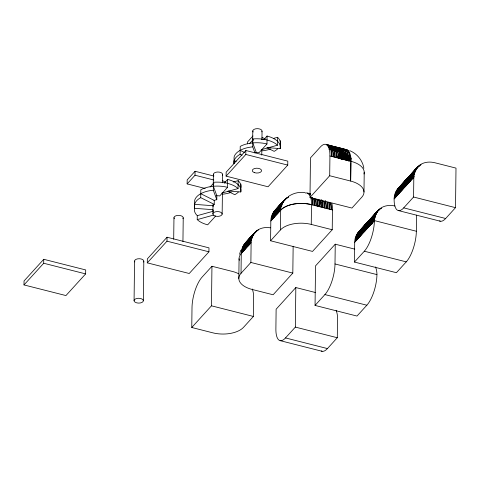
<?xml version="1.0" encoding="UTF-8"?>
<svg xmlns="http://www.w3.org/2000/svg" width="480" height="480" viewBox="0 0 480 480"><rect width="100%" height="100%" fill="white"/><g stroke="black" fill="none" stroke-linecap="round" stroke-linejoin="round"><path stroke-width="0.72" d="M24 284.928L24.048 280.974L43.752 259.296L85.692 269.94L85.644 273.894L65.94 295.572L24 284.928L43.704 263.25L43.752 259.296M134.07 300.624L134.556 261.072M143.34 300.762A4.632 2.412 0.7 0 0 136.428 298.566A4.632 2.412 0.7 0 0 136.344 302.748A4.632 2.412 0.7 0 0 143.34 300.762L143.82 261.21M147.288 262.854L147.336 258.9L167.046 237.222L208.986 247.86L208.938 251.814L189.234 273.498L147.288 262.854L166.992 241.176L167.046 237.222M173.7 239.22L173.964 217.716M182.94 241.584L183.228 217.854M205.212 188.49L187.134 183.9L187.182 179.946L195.066 171.276L213.864 176.046M252.27 289.026A23.172 17.952 42.3 0 1 253.65 296.682L253.41 316.452L243.558 327.294A23.172 12.072 0.7 0 1 212.736 332.814L191.766 327.492L192.006 307.716A23.172 8.298 -75.8 0 1 202.098 277.104L211.95 266.262L232.92 271.584A23.172 17.952 42.3 0 1 238.68 273.81M215.55 216.144L207.672 224.82A23.172 12.072 0.7 0 1 197.226 219.618L197.274 215.664A23.172 12.072 0.7 0 1 194.58 208.314L194.676 200.4A23.172 12.072 0.7 0 1 213.312 190.218L213.408 182.304A23.172 12.072 0.7 0 1 238.062 188.562L238.158 180.648L233.214 182.022M187.134 183.9L195.018 175.23L195.066 171.276M194.688 207.6A23.172 12.072 0.7 0 1 200.718 197.658L200.814 189.75A23.172 12.072 0.7 0 1 227.568 187.32L227.664 179.406A23.172 12.072 0.7 0 1 240.798 191.958L240.9 184.05M191.766 327.492L211.47 305.814L211.95 266.262M212.892 213.822L213.036 204.408M213.228 186.216L213.378 174.276M213.108 206.586A4.632 2.412 0.7 0 1 214.236 204.384L214.284 200.43L200.766 193.704M213.972 200.622A4.632 2.412 0.7 0 1 216.798 199.734L216.846 195.78L213.36 186.264M222.15 214.134L222.414 192.492M222.534 182.79L222.636 174.582M226.11 176.142L226.158 172.188L245.862 150.504L287.802 161.148L287.754 165.102L268.05 186.78L226.11 176.142L245.814 154.464L245.862 150.504M234.006 163.638L234.084 157.044A23.172 12.072 0.7 0 1 252.72 146.862L252.816 138.948A23.172 12.072 0.7 0 1 277.47 145.206L277.566 137.292L273.33 138.468M233.892 163.164A23.172 12.072 0.7 0 1 240.126 154.302L240.222 146.394A23.172 12.072 0.7 0 1 266.976 143.964L267.072 136.05A23.172 12.072 0.7 0 1 280.212 148.602L280.308 140.688M238.824 278.526L239.07 258.75M293.148 246.234L292.818 273.096L273.114 294.774L252.144 289.458A23.172 12.072 0.7 0 1 241.026 273.294L241.266 253.518A23.172 17.952 42.3 0 1 250.962 239.376M247.536 143.886L247.56 141.906L252.978 135.948M241.026 273.294L250.878 262.458L251.118 242.682A23.172 17.952 42.3 0 1 270.444 227.826M252.63 143.604L252.786 130.914M261.75 155.106L261.816 149.88M261.942 139.434L262.044 131.22M331.866 203.448A23.172 8.298 -75.8 0 1 332.466 209.964L332.226 229.74L312.522 251.418L270.582 240.78L270.822 221.004A23.172 17.952 42.3 0 1 281.748 206.472M270.582 240.78L280.434 229.938L280.674 210.162A23.172 17.952 42.3 0 1 288.618 196.776M295.83 287.544L276.126 309.222L275.886 328.998A23.172 8.298 -75.8 0 0 285.498 337.932L295.35 327.096L295.83 287.544L315.36 292.5M309.99 197.424L310.47 157.872L320.328 147.03A23.172 8.298 -75.8 0 1 329.934 155.964L350.904 161.286L350.664 181.062A23.172 12.072 0.7 0 1 361.782 197.22L351.93 208.062L309.99 197.424L329.694 175.74L329.934 155.964M332.226 229.74L311.256 224.418L311.496 204.642A23.172 8.298 -75.8 0 0 310.506 196.77M375.558 266.952A23.172 17.952 42.3 0 1 376.938 274.602A23.172 8.298 -75.8 0 1 366.846 305.22L356.994 316.056L315.054 305.418L315.54 265.866L335.244 244.188L354.768 249.138M315.054 305.418L324.906 294.576A23.172 8.298 -75.8 0 0 334.998 263.964L335.244 244.188M321.282 350.982A23.172 8.298 -75.8 0 0 327.438 348.576L337.29 337.734L337.53 317.958A23.172 17.952 42.3 0 0 336.15 310.308M350.892 162.522L350.664 181.062L329.694 175.74M416.544 215.13L416.352 231.246A23.172 8.298 -75.8 0 1 406.254 261.864L396.402 272.7L354.462 262.062L354.702 242.286A23.172 17.952 42.3 0 1 368.178 227.256M363.978 191.994L364.224 172.218M407.592 183.9A23.172 17.952 42.3 0 0 394.116 198.924A23.172 8.298 -75.8 0 0 403.722 207.864L413.574 197.022L413.82 177.246A23.172 17.952 42.3 0 1 435.03 162.792L456 168.114L455.514 207.666L445.662 218.502A23.172 8.298 -75.8 0 1 439.506 220.914M239.544 254.304L240.756 250.266M210.078 187.056L213.522 183.258M249.486 143.694L252.93 139.902M224.214 183.204L227.664 179.406M264.12 139.302L267.072 136.05M227.568 187.32L219.684 195.99A4.632 2.412 0.7 0 0 216.048 195.888M266.976 143.964L259.092 152.634A4.632 2.412 0.7 0 0 255.456 152.532M251.118 242.682L241.266 253.518A23.172 12.072 0.7 0 0 239.292 260.322M270.822 221.004L280.674 210.162A23.172 12.072 0.7 0 1 311.496 204.642L332.466 209.964M336.372 157.77L341.298 152.352A23.172 17.952 42.3 0 1 350.898 157.002M317.934 206.448L322.86 201.03L311.064 198.036M354.702 242.286L374.406 220.608A23.172 17.952 42.3 0 1 394.992 205.998M394.116 198.924L413.82 177.246M354.462 262.062L364.314 251.22A23.172 8.298 -75.8 0 0 374.406 220.608L416.352 231.246M288.504 196.404C293.292 193.122 299.31 191.7 305.058 192.57M261.234 149.718L277.47 145.206M221.82 193.074L238.062 188.562M197.274 215.664L213.51 211.152M197.226 219.618L213.462 215.106M263.388 139.434L261.912 139.32A4.632 2.412 0.7 0 1 261.846 139.536M266.97 147.618L280.212 148.602M234.036 160.998L236.244 161.166M228.294 191.028L240.798 191.958M194.628 204.36L213.018 205.728M194.58 208.314L212.97 209.682A4.632 2.412 0.7 0 0 213.324 210.954M329.502 149.358L341.298 152.352A23.172 8.298 -75.8 0 1 350.904 161.286M245.814 154.464L287.754 165.102M413.574 197.022L455.514 207.666M403.722 207.864L445.662 218.502M398.37 210.57L440.31 221.214M195.018 175.23L213.816 180M364.314 251.22L406.254 261.864M334.998 263.964L376.938 274.602M166.992 241.176L208.938 251.814M250.878 262.458L292.818 273.096M324.906 294.576L366.846 305.22M43.704 263.25L85.644 273.894M211.47 305.814L253.41 316.452M295.35 327.096L337.29 337.734M285.498 337.932L327.438 348.576M280.146 340.644L322.086 351.282M349.752 150.666C357.078 153.576 362.652 160.482 363.864 168.282M262.032 137.346L265.254 138.948M267.084 147.822L274.17 151.344A23.172 12.072 0.7 0 0 277.776 148.734M240.174 150.348L244.68 152.586M240.126 154.302L242.058 155.262M222.624 180.702L225.846 182.304M227.676 191.178L234.762 194.7A23.172 12.072 0.7 0 0 238.368 192.096M200.718 197.658L214.236 204.384M252.816 138.948L253.314 140.31M252.768 142.902L256.254 152.424M252.72 146.862L254.958 152.976M213.408 182.304L213.906 183.666M213.312 190.218L216.798 199.734M270.552 149.004A23.172 12.072 0.7 0 1 261.672 150.876M277.566 137.292A23.172 12.072 0.7 0 1 280.26 144.648M253.176 132.012A4.632 2.412 0.7 0 1 257.136 128.658A4.632 2.412 0.7 0 1 261.846 131.814M231.144 192.366A23.172 12.072 0.7 0 1 222.264 194.232M238.158 180.648A23.172 12.072 0.7 0 1 240.846 188.004M213.768 175.368A4.632 2.412 0.7 0 1 217.722 172.014A4.632 2.412 0.7 0 1 222.438 175.17M174.36 218.724A4.632 2.412 0.7 0 1 178.482 215.37A4.632 2.412 0.7 0 1 182.922 218.688M134.826 261.924A4.632 2.412 0.7 0 1 139.236 258.726A4.632 2.412 0.7 0 1 143.514 262.05M241.956 252.762A23.172 17.952 42.3 0 1 251.652 238.62M241.758 252.978A23.172 17.952 42.3 0 1 251.454 238.836M242.742 251.892A23.172 17.952 42.3 0 1 252.444 237.75M242.544 252.114A23.172 17.952 42.3 0 1 252.246 237.966M243.534 251.028A23.172 17.952 42.3 0 1 251.472 237.642M243.336 251.244A23.172 17.952 42.3 0 1 252.432 237.33M244.32 250.158A23.172 17.952 42.3 0 1 252.258 236.772M244.122 250.38A23.172 17.952 42.3 0 1 252.066 236.988M245.106 249.294A23.172 17.952 42.3 0 1 252.492 236.208M244.914 249.51A23.172 17.952 42.3 0 1 252.852 236.124M245.898 248.424A23.172 17.952 42.3 0 1 253.278 235.338M245.7 248.64A23.172 17.952 42.3 0 1 253.08 235.554M246.684 247.56A23.172 17.952 42.3 0 1 252.996 235.134M246.486 247.776A23.172 17.952 42.3 0 1 253.872 234.69M247.47 246.69A23.172 17.952 42.3 0 1 253.788 234.264M247.278 246.906A23.172 17.952 42.3 0 1 253.59 234.486M248.262 245.826A23.172 17.952 42.3 0 1 254.064 233.76M248.064 246.042A23.172 17.952 42.3 0 1 254.376 233.616M249.048 244.956A23.172 17.952 42.3 0 1 255.36 232.53M248.85 245.172A23.172 17.952 42.3 0 1 255.168 232.746M249.84 244.092A23.172 17.952 42.3 0 1 256.152 231.666M249.642 244.308A23.172 17.952 42.3 0 1 255.954 231.882M250.626 243.222A23.172 17.952 42.3 0 1 258.564 229.836M250.428 243.438A23.172 17.952 42.3 0 1 257.808 230.352M271.71 220.026A23.172 17.952 42.3 0 1 281.406 205.884M271.512 220.242A23.172 17.952 42.3 0 1 281.208 206.1M272.496 219.162A23.172 17.952 42.3 0 1 282.192 205.014M272.298 219.378A23.172 17.952 42.3 0 1 281.4 205.464M273.288 218.292A23.172 17.952 42.3 0 1 281.226 204.906M273.09 218.508A23.172 17.952 42.3 0 1 282.186 204.594M274.074 217.428A23.172 17.952 42.3 0 1 282.012 204.042M273.876 217.644A23.172 17.952 42.3 0 1 281.82 204.258M274.86 216.558A23.172 17.952 42.3 0 1 282.246 203.472M274.662 216.774A23.172 17.952 42.3 0 1 282.606 203.388M275.652 215.694A23.172 17.952 42.3 0 1 283.032 202.602M275.454 215.91A23.172 17.952 42.3 0 1 282.834 202.818M276.438 214.824A23.172 17.952 42.3 0 1 282.75 202.398M276.24 215.04A23.172 17.952 42.3 0 1 283.626 201.954M277.224 213.96A23.172 17.952 42.3 0 1 283.542 201.534M277.032 214.176A23.172 17.952 42.3 0 1 283.344 201.75M278.016 213.09A23.172 17.952 42.3 0 1 284.328 200.664M277.818 213.306A23.172 17.952 42.3 0 1 284.13 200.88M278.802 212.22A23.172 17.952 42.3 0 1 285.114 199.8M278.604 212.442A23.172 17.952 42.3 0 1 284.916 200.016M279.594 211.356A23.172 17.952 42.3 0 1 286.974 198.27M279.396 211.572A23.172 17.952 42.3 0 1 285.708 199.146M280.38 210.486A23.172 17.952 42.3 0 1 288.318 197.1M280.182 210.708A23.172 17.952 42.3 0 1 288.12 197.322M280.674 210.162A23.166 12.054 0.7 0 1 311.484 204.654M305.496 193.104A23.172 8.298 -75.8 0 1 310.026 195.588M280.434 229.938A23.172 12.072 0.7 0 1 311.256 224.418M307.854 193.314A23.172 8.298 -75.8 0 1 310.248 194.208M312.36 198.498A23.172 8.298 -75.8 0 1 312.966 205.014M307.434 193.206A23.172 8.298 -75.8 0 1 309.834 194.1M311.946 198.39A23.172 8.298 -75.8 0 1 312.546 204.912M314.04 198.924A23.172 8.298 -75.8 0 1 314.64 205.44M308.64 193.902A23.172 8.298 -75.8 0 1 310.386 193.8M313.62 198.816A23.172 8.298 -75.8 0 1 314.226 205.338M308.22 193.8A23.172 8.298 -75.8 0 1 309.966 193.692M315.72 199.35A23.172 8.298 -75.8 0 1 316.32 205.866M309.414 194.712A23.172 8.298 -75.8 0 1 310.32 194.328M315.3 199.242A23.172 8.298 -75.8 0 1 315.9 205.764M308.994 194.604A23.172 8.298 -75.8 0 1 309.9 194.226M317.394 199.776A23.172 8.298 -75.8 0 1 318 206.292M316.974 199.668A23.172 8.298 -75.8 0 1 317.58 206.19M319.074 200.202A23.172 8.298 -75.8 0 1 319.674 206.718M318.654 200.094A23.172 8.298 -75.8 0 1 319.254 206.61M320.748 200.628A23.172 8.298 -75.8 0 1 321.354 207.144M311.742 198.21A23.172 8.298 -75.8 0 1 312.63 197.316M320.334 200.52A23.172 8.298 -75.8 0 1 320.934 207.036M322.428 201.054A23.172 8.298 -75.8 0 1 323.034 207.57M321.624 199.59A23.172 8.298 -75.8 0 1 322.614 207.462M324.108 201.48A23.172 8.298 -75.8 0 1 324.708 207.996M323.688 201.372A23.172 8.298 -75.8 0 1 324.288 207.888M325.398 200.55A23.172 8.298 -75.8 0 1 326.388 208.422M325.362 201.798A23.172 8.298 -75.8 0 1 325.968 208.314M327.462 202.332A23.172 8.298 -75.8 0 1 328.062 208.848M327.042 202.224A23.172 8.298 -75.8 0 1 327.642 208.74M329.136 202.752A23.172 8.298 -75.8 0 1 329.742 209.274M328.722 202.65A23.172 8.298 -75.8 0 1 329.322 209.166M330.816 203.178A23.172 8.298 -75.8 0 1 331.422 209.7M330.396 203.076A23.172 8.298 -75.8 0 1 331.002 209.592M326.712 144.738A23.172 8.298 -75.8 0 1 331.824 156.444M326.292 144.636A23.172 8.298 -75.8 0 1 331.404 156.342M327.498 145.332A23.172 8.298 -75.8 0 1 333.498 156.87M327.078 145.224A23.172 8.298 -75.8 0 1 333.084 156.762M328.272 146.142A23.172 8.298 -75.8 0 1 335.178 157.296M327.852 146.034A23.172 8.298 -75.8 0 1 334.758 157.188M329.034 147.144A23.172 8.298 -75.8 0 1 336.858 157.722M328.614 147.036A23.172 8.298 -75.8 0 1 336.438 157.614M328.926 149.214A23.172 8.298 -75.8 0 1 338.532 158.148M329.388 148.212A23.172 8.298 -75.8 0 1 338.112 158.04M330.18 149.532A23.172 8.298 -75.8 0 1 339.792 158.466M330.6 149.64A23.172 8.298 -75.8 0 1 340.212 158.574M331.86 149.958A23.172 8.298 -75.8 0 1 341.472 158.892M332.28 150.06A23.172 8.298 -75.8 0 1 341.886 159M333.534 150.384A23.172 8.298 -75.8 0 1 343.146 159.318M333.954 150.486A23.172 8.298 -75.8 0 1 343.566 159.426M335.214 150.81A23.172 8.298 -75.8 0 1 344.826 159.744M335.634 150.912A23.172 8.298 -75.8 0 1 345.246 159.852M336.894 151.236A23.172 8.298 -75.8 0 1 346.5 160.17M337.314 151.338A23.172 8.298 -75.8 0 1 346.92 160.278M338.568 151.656A23.172 8.298 -75.8 0 1 348.18 160.596M338.988 151.764A23.172 8.298 -75.8 0 1 348.6 160.704M340.248 152.082A23.172 8.298 -75.8 0 1 349.86 161.022M340.668 152.19A23.172 8.298 -75.8 0 1 350.28 161.13M350.904 161.286A23.166 12.078 0.8 0 1 364.002 174.018M340.8 152.892A23.172 17.952 42.3 0 1 351.336 158.268M340.608 153.108A23.172 17.952 42.3 0 1 351.138 158.484M340.014 153.762A23.172 17.952 42.3 0 1 351.006 159.51M339.816 153.978A23.172 17.952 42.3 0 1 351.252 160.11M339.228 154.626A23.172 17.952 42.3 0 1 350.664 160.764M339.03 154.842A23.172 17.952 42.3 0 1 350.466 160.98M338.436 155.496A23.172 17.952 42.3 0 1 348.972 160.872M338.244 155.712A23.172 17.952 42.3 0 1 348.774 161.088M337.65 156.36A23.172 17.952 42.3 0 1 346.788 160.674M337.452 156.576A23.172 17.952 42.3 0 1 345.156 159.924M336.864 157.23A23.172 17.952 42.3 0 1 342.624 159.456M336.666 157.446A23.172 17.952 42.3 0 1 342.426 159.672M412.932 178.224A23.172 17.952 42.3 0 1 420.312 165.138M413.13 178.008A23.172 17.952 42.3 0 1 421.068 164.622M412.14 179.088A23.172 17.952 42.3 0 1 419.526 166.002M412.338 178.872A23.172 17.952 42.3 0 1 418.65 166.446M411.354 179.958A23.172 17.952 42.3 0 1 417.666 167.532M411.552 179.742A23.172 17.952 42.3 0 1 417.864 167.316M410.568 180.828A23.172 17.952 42.3 0 1 416.88 168.402M410.766 180.606A23.172 17.952 42.3 0 1 417.078 168.18M409.776 181.692A23.172 17.952 42.3 0 1 416.094 169.266M409.974 181.476A23.172 17.952 42.3 0 1 416.286 169.05M408.99 182.562A23.172 17.952 42.3 0 1 416.37 169.47M409.188 182.34A23.172 17.952 42.3 0 1 416.568 169.254M408.204 183.426A23.172 17.952 42.3 0 1 416.142 170.04M408.396 183.21A23.172 17.952 42.3 0 1 415.782 170.124M407.412 184.296A23.172 17.952 42.3 0 1 415.356 170.91M407.61 184.074A23.172 17.952 42.3 0 1 415.554 170.688M406.626 185.16A23.172 17.952 42.3 0 1 414.564 171.774M406.824 184.944A23.172 17.952 42.3 0 1 414.762 171.558M405.84 186.03A23.172 17.952 42.3 0 1 414.936 172.116M406.032 185.814A23.172 17.952 42.3 0 1 415.134 171.9M405.048 186.894A23.172 17.952 42.3 0 1 414.744 172.752M405.246 186.678A23.172 17.952 42.3 0 1 414.942 172.536M404.262 187.764A23.172 17.952 42.3 0 1 413.958 173.616M404.46 187.548A23.172 17.952 42.3 0 1 414.156 173.4M394.998 197.952A23.172 17.952 42.3 0 1 408.474 182.928M394.8 198.168A23.172 17.952 42.3 0 1 408.276 183.144M395.79 197.082A23.172 17.952 42.3 0 1 409.266 182.058M395.592 197.298A23.172 17.952 42.3 0 1 409.068 182.274M396.576 196.218A23.172 17.952 42.3 0 1 410.052 181.194M396.378 196.434A23.172 17.952 42.3 0 1 409.854 181.41M397.362 195.348A23.172 17.952 42.3 0 1 410.838 180.324M397.17 195.564A23.172 17.952 42.3 0 1 410.646 180.54M398.154 194.484A23.172 17.952 42.3 0 1 411.63 179.46M397.956 194.7A23.172 17.952 42.3 0 1 411.432 179.676M398.94 193.614A23.172 17.952 42.3 0 1 412.416 178.59M398.742 193.83A23.172 17.952 42.3 0 1 412.218 178.806M399.726 192.75A23.172 17.952 42.3 0 1 413.202 177.72M399.534 192.966A23.172 17.952 42.3 0 1 413.01 177.942M400.518 191.88A23.172 17.952 42.3 0 1 413.994 176.856M400.32 192.096A23.172 17.952 42.3 0 1 413.796 177.072M401.304 191.016A23.172 17.952 42.3 0 1 414.132 176.076M401.106 191.232A23.172 17.952 42.3 0 1 413.934 176.292M402.096 190.146A23.172 17.952 42.3 0 1 413.646 175.458M401.898 190.362A23.172 17.952 42.3 0 1 413.448 175.674M402.882 189.282A23.172 17.952 42.3 0 1 414.438 174.588M402.684 189.498A23.172 17.952 42.3 0 1 414.24 174.804M403.668 188.412A23.172 17.952 42.3 0 1 414.594 173.88M403.47 188.628A23.172 17.952 42.3 0 1 414.396 174.096M357.168 239.574A23.172 17.952 42.3 0 1 370.644 224.55M371.946 223.314A23.172 17.952 42.3 0 1 376.788 212.04M364.854 231.12A23.172 17.952 42.3 0 1 374.55 216.978M365.052 230.904A23.172 17.952 42.3 0 1 374.748 216.762M365.64 230.25A23.172 17.952 42.3 0 1 375.336 216.108M365.838 230.034A23.172 17.952 42.3 0 1 375.534 215.892M366.426 229.386A23.172 17.952 42.3 0 1 375.528 215.472M366.624 229.17A23.172 17.952 42.3 0 1 375.726 215.256M367.218 228.516A23.172 17.952 42.3 0 1 376.314 214.602M367.416 228.3A23.172 17.952 42.3 0 1 375.354 214.914M368.004 227.652A23.172 17.952 42.3 0 1 375.948 214.266M368.202 227.436A23.172 17.952 42.3 0 1 376.14 214.05M368.796 226.782A23.172 17.952 42.3 0 1 376.734 213.396M368.988 226.566A23.172 17.952 42.3 0 1 376.374 213.48M369.582 225.918A23.172 17.952 42.3 0 1 375.894 213.492M369.78 225.702A23.172 17.952 42.3 0 1 377.16 212.61M370.368 225.048A23.172 17.952 42.3 0 1 376.68 212.622M370.566 224.832A23.172 17.952 42.3 0 1 376.878 212.406M371.16 224.184A23.172 17.952 42.3 0 1 376.962 212.118M371.352 223.968A23.172 17.952 42.3 0 1 377.67 211.542M372.144 223.098A23.172 17.952 42.3 0 1 378.456 210.672M372.732 222.45A23.172 17.952 42.3 0 1 379.044 210.024M372.93 222.234A23.172 17.952 42.3 0 1 379.242 209.808M373.524 221.58A23.172 17.952 42.3 0 1 381.462 208.194M373.722 221.364A23.172 17.952 42.3 0 1 381.102 208.278M364.26 231.768A23.172 17.952 42.3 0 1 375.186 217.242M364.062 231.984A23.172 17.952 42.3 0 1 374.988 217.458M363.474 232.638A23.172 17.952 42.3 0 1 375.024 217.944M363.276 232.854A23.172 17.952 42.3 0 1 374.832 218.166M362.682 233.502A23.172 17.952 42.3 0 1 374.238 218.814M362.49 233.718A23.172 17.952 42.3 0 1 374.04 219.03M361.896 234.372A23.172 17.952 42.3 0 1 374.724 219.432M361.698 234.588A23.172 17.952 42.3 0 1 374.526 219.654M361.11 235.236A23.172 17.952 42.3 0 1 374.586 220.212M360.912 235.458A23.172 17.952 42.3 0 1 374.388 220.428M360.318 236.106A23.172 17.952 42.3 0 1 373.794 221.082M360.126 236.322A23.172 17.952 42.3 0 1 373.602 221.298M359.532 236.97A23.172 17.952 42.3 0 1 373.008 221.946M359.334 237.192A23.172 17.952 42.3 0 1 372.81 222.162M358.746 237.84A23.172 17.952 42.3 0 1 372.222 222.816M358.548 238.056A23.172 17.952 42.3 0 1 372.024 223.032M357.954 238.704A23.172 17.952 42.3 0 1 371.43 223.68M357.756 238.926A23.172 17.952 42.3 0 1 372.534 223.788M356.97 239.79A23.172 17.952 42.3 0 1 370.446 224.766M356.382 240.444A23.172 17.952 42.3 0 1 369.858 225.414M356.184 240.66A23.172 17.952 42.3 0 1 369.66 225.63M355.59 241.308A23.172 17.952 42.3 0 1 369.066 226.284M355.392 241.524A23.172 17.952 42.3 0 1 368.868 226.5M254.568 172.68A4.632 2.412 0.7 0 0 261.564 170.688A4.632 2.412 0.7 0 0 254.658 168.498A4.632 2.412 0.7 0 0 254.568 172.68M215.16 216.036A4.632 2.412 0.7 0 0 222.156 214.044A4.632 2.412 0.7 0 0 215.25 211.854A4.632 2.412 0.7 0 0 215.16 216.036"/></g></svg>
